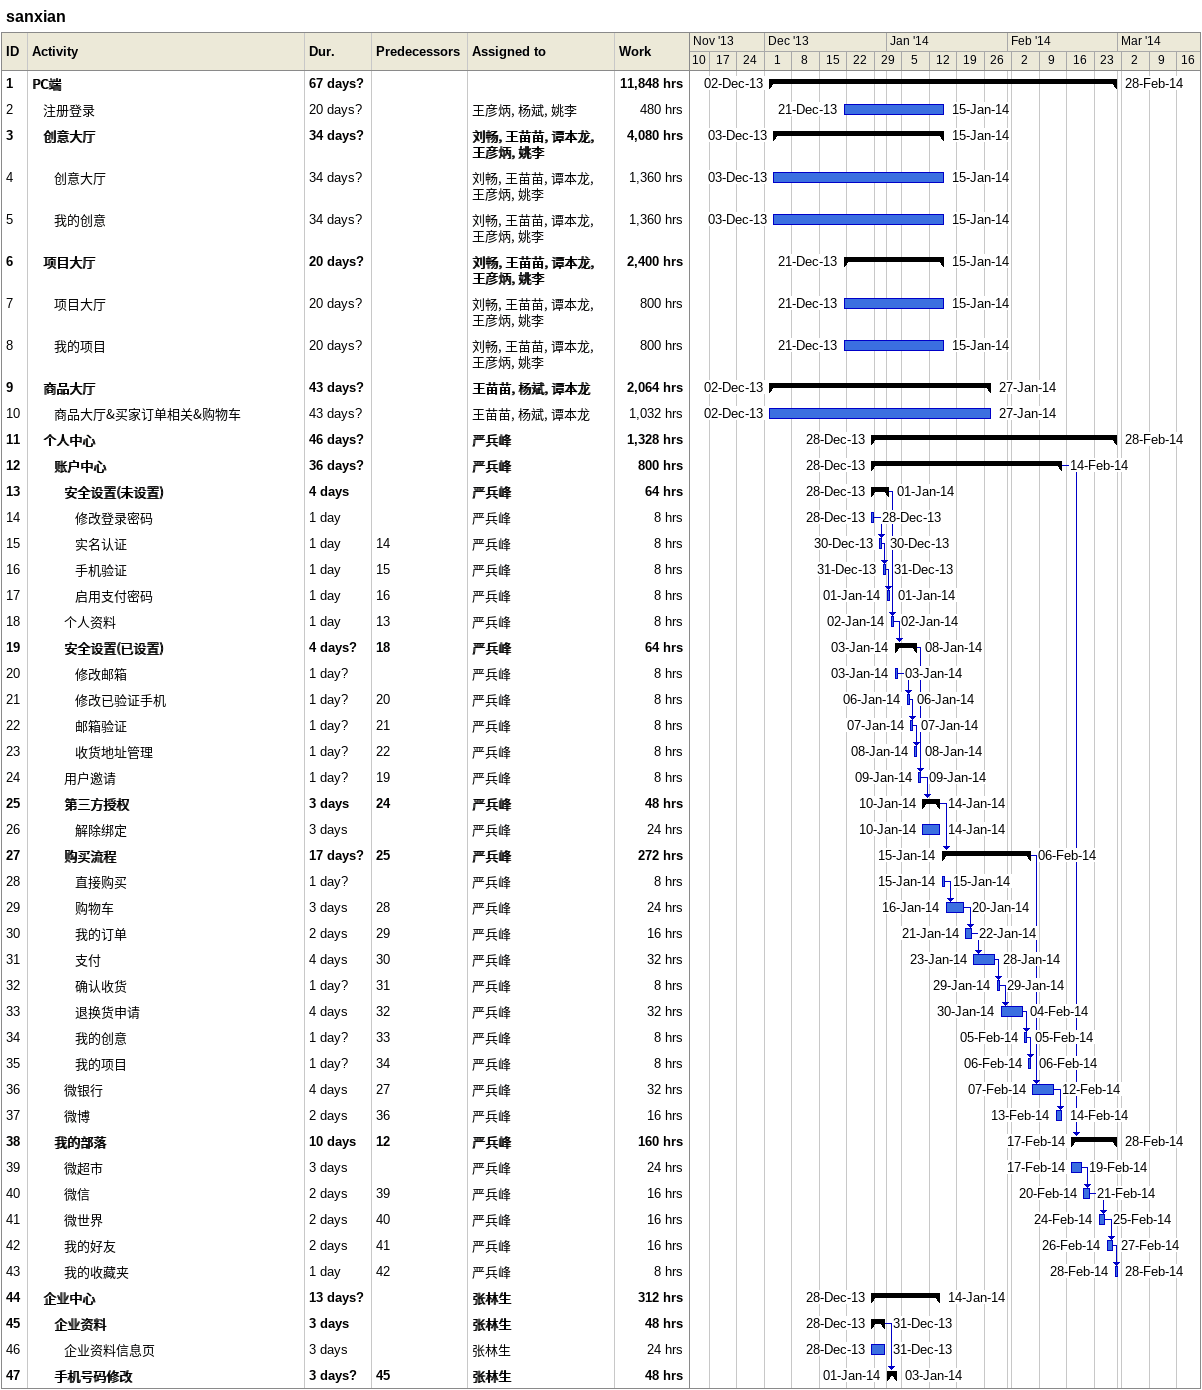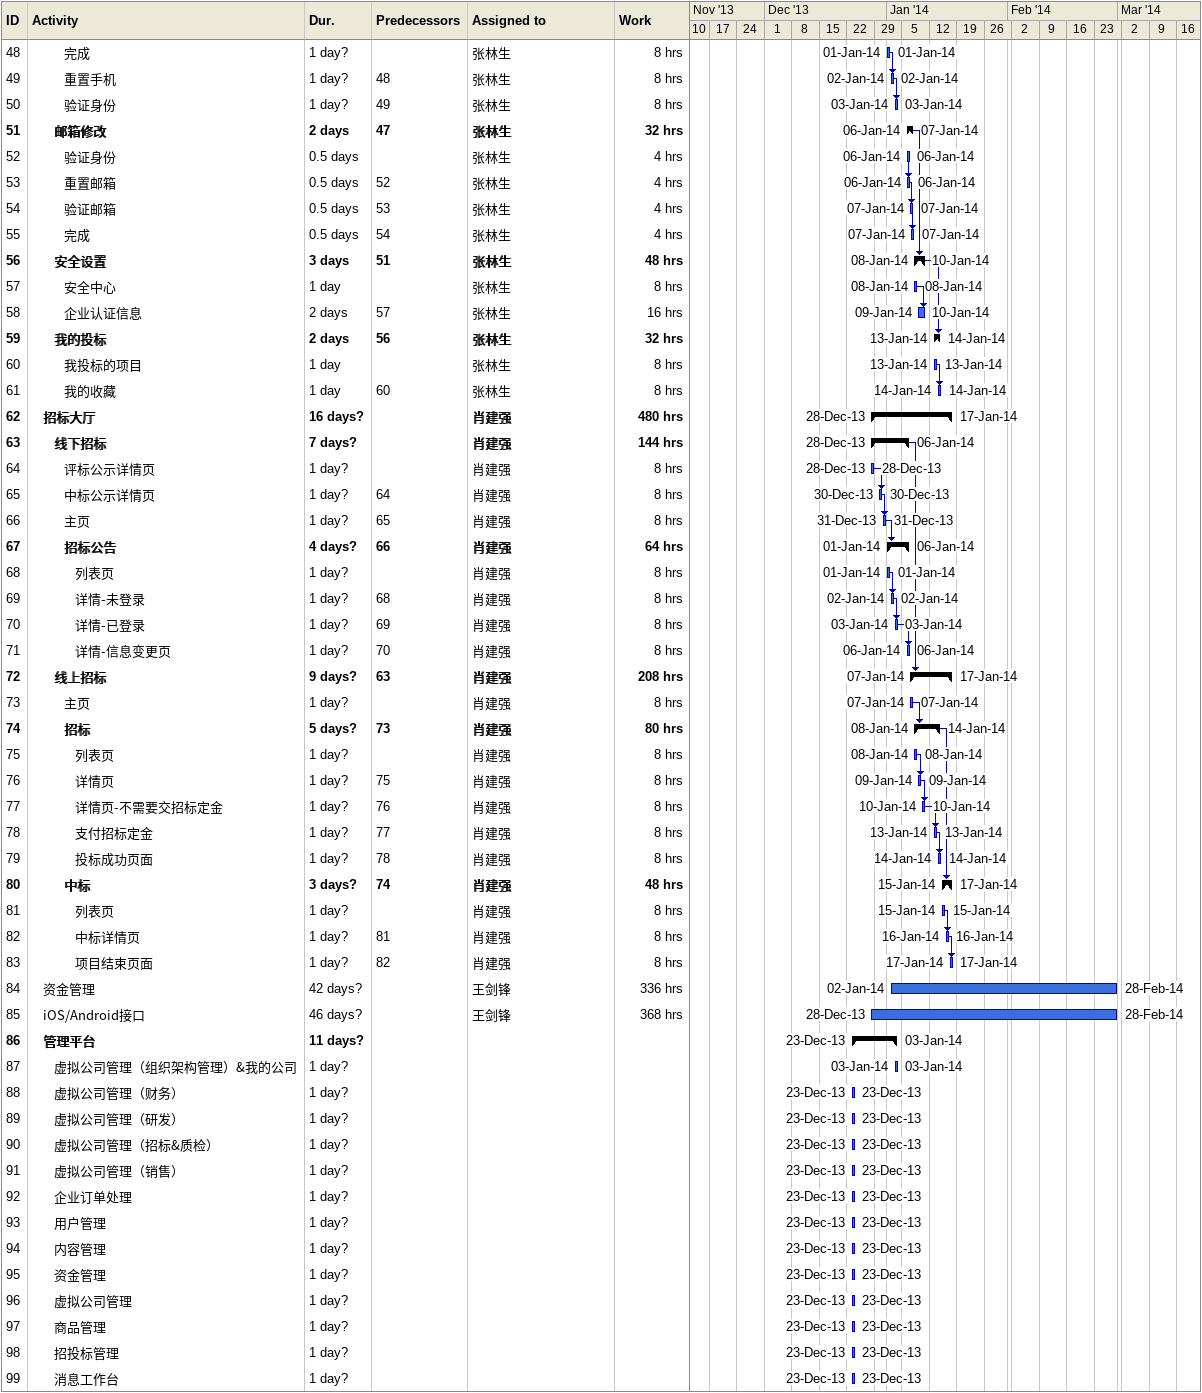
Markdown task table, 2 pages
sanxian

| ID | Level | Task | Duration | Start | Finish | Predecessors | Resources | Work (h) |
|---|---|---|---|---|---|---|---|---|
| 1 | 1 | **PC端** | 67d? | 2013-12-02 | 2014-02-28 |  |  | 11848 |
| 2 | 2 | 注册登录 | 20d? | 2013-12-21 | 2014-01-15 |  | 王彦炳, 杨斌, 姚李 | 480 |
| 3 | 2 | **创意大厅** | 34d? | 2013-12-03 | 2014-01-15 |  | 刘畅, 王苗苗, 谭本龙, 王彦炳, 姚李 | 4080 |
| 4 | 3 | 创意大厅 | 34d? | 2013-12-03 | 2014-01-15 |  | 刘畅, 王苗苗, 谭本龙, 王彦炳, 姚李 | 1360 |
| 5 | 3 | 我的创意 | 34d? | 2013-12-03 | 2014-01-15 |  | 刘畅, 王苗苗, 谭本龙, 王彦炳, 姚李 | 1360 |
| 6 | 2 | **项目大厅** | 20d? | 2013-12-21 | 2014-01-15 |  | 刘畅, 王苗苗, 谭本龙, 王彦炳, 姚李 | 2400 |
| 7 | 3 | 项目大厅 | 20d? | 2013-12-21 | 2014-01-15 |  | 刘畅, 王苗苗, 谭本龙, 王彦炳, 姚李 | 800 |
| 8 | 3 | 我的项目 | 20d? | 2013-12-21 | 2014-01-15 |  | 刘畅, 王苗苗, 谭本龙, 王彦炳, 姚李 | 800 |
| 9 | 2 | **商品大厅** | 43d? | 2013-12-02 | 2014-01-27 |  | 王苗苗, 杨斌, 谭本龙 | 2064 |
| 10 | 3 | 商品大厅&买家订单相关&购物车 | 43d? | 2013-12-02 | 2014-01-27 |  | 王苗苗, 杨斌, 谭本龙 | 1032 |
| 11 | 2 | **个人中心** | 46d? | 2013-12-28 | 2014-02-28 |  | 严兵峰 | 1328 |
| 12 | 3 | **账户中心** | 36d? | 2013-12-28 | 2014-02-14 |  | 严兵峰 | 800 |
| 13 | 4 | **安全设置(未设置)** | 4d | 2013-12-28 | 2014-01-01 |  | 严兵峰 | 64 |
| 14 | 5 | 修改登录密码 | 1d | 2013-12-28 | 2013-12-28 |  | 严兵峰 | 8 |
| 15 | 5 | 实名认证 | 1d | 2013-12-30 | 2013-12-30 | 14 | 严兵峰 | 8 |
| 16 | 5 | 手机验证 | 1d | 2013-12-31 | 2013-12-31 | 15 | 严兵峰 | 8 |
| 17 | 5 | 启用支付密码 | 1d | 2014-01-01 | 2014-01-01 | 16 | 严兵峰 | 8 |
| 18 | 4 | 个人资料 | 1d | 2014-01-02 | 2014-01-02 | 13 | 严兵峰 | 8 |
| 19 | 4 | **安全设置(已设置)** | 4d? | 2014-01-03 | 2014-01-08 | 18 | 严兵峰 | 64 |
| 20 | 5 | 修改邮箱 | 1d? | 2014-01-03 | 2014-01-03 |  | 严兵峰 | 8 |
| 21 | 5 | 修改已验证手机 | 1d? | 2014-01-06 | 2014-01-06 | 20 | 严兵峰 | 8 |
| 22 | 5 | 邮箱验证 | 1d? | 2014-01-07 | 2014-01-07 | 21 | 严兵峰 | 8 |
| 23 | 5 | 收货地址管理 | 1d? | 2014-01-08 | 2014-01-08 | 22 | 严兵峰 | 8 |
| 24 | 4 | 用户邀请 | 1d? | 2014-01-09 | 2014-01-09 | 19 | 严兵峰 | 8 |
| 25 | 4 | **第三方授权** | 3d | 2014-01-10 | 2014-01-14 | 24 | 严兵峰 | 48 |
| 26 | 5 | 解除绑定 | 3d | 2014-01-10 | 2014-01-14 |  | 严兵峰 | 24 |
| 27 | 4 | **购买流程** | 17d? | 2014-01-15 | 2014-02-06 | 25 | 严兵峰 | 272 |
| 28 | 5 | 直接购买 | 1d? | 2014-01-15 | 2014-01-15 |  | 严兵峰 | 8 |
| 29 | 5 | 购物车 | 3d | 2014-01-16 | 2014-01-20 | 28 | 严兵峰 | 24 |
| 30 | 5 | 我的订单 | 2d | 2014-01-21 | 2014-01-22 | 29 | 严兵峰 | 16 |
| 31 | 5 | 支付 | 4d | 2014-01-23 | 2014-01-28 | 30 | 严兵峰 | 32 |
| 32 | 5 | 确认收货 | 1d? | 2014-01-29 | 2014-01-29 | 31 | 严兵峰 | 8 |
| 33 | 5 | 退换货申请 | 4d | 2014-01-30 | 2014-02-04 | 32 | 严兵峰 | 32 |
| 34 | 5 | 我的创意 | 1d? | 2014-02-05 | 2014-02-05 | 33 | 严兵峰 | 8 |
| 35 | 5 | 我的项目 | 1d? | 2014-02-06 | 2014-02-06 | 34 | 严兵峰 | 8 |
| 36 | 4 | 微银行 | 4d | 2014-02-07 | 2014-02-12 | 27 | 严兵峰 | 32 |
| 37 | 4 | 微博 | 2d | 2014-02-13 | 2014-02-14 | 36 | 严兵峰 | 16 |
| 38 | 3 | **我的部落** | 10d | 2014-02-17 | 2014-02-28 | 12 | 严兵峰 | 160 |
| 39 | 4 | 微超市 | 3d | 2014-02-17 | 2014-02-19 |  | 严兵峰 | 24 |
| 40 | 4 | 微信 | 2d | 2014-02-20 | 2014-02-21 | 39 | 严兵峰 | 16 |
| 41 | 4 | 微世界 | 2d | 2014-02-24 | 2014-02-25 | 40 | 严兵峰 | 16 |
| 42 | 4 | 我的好友 | 2d | 2014-02-26 | 2014-02-27 | 41 | 严兵峰 | 16 |
| 43 | 4 | 我的收藏夹 | 1d | 2014-02-28 | 2014-02-28 | 42 | 严兵峰 | 8 |
| 44 | 2 | **企业中心** | 13d? | 2013-12-28 | 2014-01-14 |  | 张林生 | 312 |
| 45 | 3 | **企业资料** | 3d | 2013-12-28 | 2013-12-31 |  | 张林生 | 48 |
| 46 | 4 | 企业资料信息页 | 3d | 2013-12-28 | 2013-12-31 |  | 张林生 | 24 |
| 47 | 3 | **手机号码修改** | 3d? | 2014-01-01 | 2014-01-03 | 45 | 张林生 | 48 |
| 48 | 4 | 完成 | 1d? | 2014-01-01 | 2014-01-01 |  | 张林生 | 8 |
| 49 | 4 | 重置手机 | 1d? | 2014-01-02 | 2014-01-02 | 48 | 张林生 | 8 |
| 50 | 4 | 验证身份 | 1d? | 2014-01-03 | 2014-01-03 | 49 | 张林生 | 8 |
| 51 | 3 | **邮箱修改** | 2d | 2014-01-06 | 2014-01-07 | 47 | 张林生 | 32 |
| 52 | 4 | 验证身份 | 0.5d | 2014-01-06 | 2014-01-06 |  | 张林生 | 4 |
| 53 | 4 | 重置邮箱 | 0.5d | 2014-01-06 | 2014-01-06 | 52 | 张林生 | 4 |
| 54 | 4 | 验证邮箱 | 0.5d | 2014-01-07 | 2014-01-07 | 53 | 张林生 | 4 |
| 55 | 4 | 完成 | 0.5d | 2014-01-07 | 2014-01-07 | 54 | 张林生 | 4 |
| 56 | 3 | **安全设置** | 3d | 2014-01-08 | 2014-01-10 | 51 | 张林生 | 48 |
| 57 | 4 | 安全中心 | 1d | 2014-01-08 | 2014-01-08 |  | 张林生 | 8 |
| 58 | 4 | 企业认证信息 | 2d | 2014-01-09 | 2014-01-10 | 57 | 张林生 | 16 |
| 59 | 3 | **我的投标** | 2d | 2014-01-13 | 2014-01-14 | 56 | 张林生 | 32 |
| 60 | 4 | 我投标的项目 | 1d | 2014-01-13 | 2014-01-13 |  | 张林生 | 8 |
| 61 | 4 | 我的收藏 | 1d | 2014-01-14 | 2014-01-14 | 60 | 张林生 | 8 |
| 62 | 2 | **招标大厅** | 16d? | 2013-12-28 | 2014-01-17 |  | 肖建强 | 480 |
| 63 | 3 | **线下招标** | 7d? | 2013-12-28 | 2014-01-06 |  | 肖建强 | 144 |
| 64 | 4 | 评标公示详情页 | 1d? | 2013-12-28 | 2013-12-28 |  | 肖建强 | 8 |
| 65 | 4 | 中标公示详情页 | 1d? | 2013-12-30 | 2013-12-30 | 64 | 肖建强 | 8 |
| 66 | 4 | 主页 | 1d? | 2013-12-31 | 2013-12-31 | 65 | 肖建强 | 8 |
| 67 | 4 | **招标公告** | 4d? | 2014-01-01 | 2014-01-06 | 66 | 肖建强 | 64 |
| 68 | 5 | 列表页 | 1d? | 2014-01-01 | 2014-01-01 |  | 肖建强 | 8 |
| 69 | 5 | 详情-未登录 | 1d? | 2014-01-02 | 2014-01-02 | 68 | 肖建强 | 8 |
| 70 | 5 | 详情-已登录 | 1d? | 2014-01-03 | 2014-01-03 | 69 | 肖建强 | 8 |
| 71 | 5 | 详情-信息变更页 | 1d? | 2014-01-06 | 2014-01-06 | 70 | 肖建强 | 8 |
| 72 | 3 | **线上招标** | 9d? | 2014-01-07 | 2014-01-17 | 63 | 肖建强 | 208 |
| 73 | 4 | 主页 | 1d? | 2014-01-07 | 2014-01-07 |  | 肖建强 | 8 |
| 74 | 4 | **招标** | 5d? | 2014-01-08 | 2014-01-14 | 73 | 肖建强 | 80 |
| 75 | 5 | 列表页 | 1d? | 2014-01-08 | 2014-01-08 |  | 肖建强 | 8 |
| 76 | 5 | 详情页 | 1d? | 2014-01-09 | 2014-01-09 | 75 | 肖建强 | 8 |
| 77 | 5 | 详情页-不需要交招标定金 | 1d? | 2014-01-10 | 2014-01-10 | 76 | 肖建强 | 8 |
| 78 | 5 | 支付招标定金 | 1d? | 2014-01-13 | 2014-01-13 | 77 | 肖建强 | 8 |
| 79 | 5 | 投标成功页面 | 1d? | 2014-01-14 | 2014-01-14 | 78 | 肖建强 | 8 |
| 80 | 4 | **中标** | 3d? | 2014-01-15 | 2014-01-17 | 74 | 肖建强 | 48 |
| 81 | 5 | 列表页 | 1d? | 2014-01-15 | 2014-01-15 |  | 肖建强 | 8 |
| 82 | 5 | 中标详情页 | 1d? | 2014-01-16 | 2014-01-16 | 81 | 肖建强 | 8 |
| 83 | 5 | 项目结束页面 | 1d? | 2014-01-17 | 2014-01-17 | 82 | 肖建强 | 8 |
| 84 | 2 | 资金管理 | 42d? | 2014-01-02 | 2014-02-28 |  | 王剑锋 | 336 |
| 85 | 2 | iOS/Android接口 | 46d? | 2013-12-28 | 2014-02-28 |  | 王剑锋 | 368 |
| 86 | 2 | **管理平台** | 11d? | 2013-12-23 | 2014-01-03 |  |  |  |
| 87 | 3 | 虚拟公司管理（组织架构管理）&我的公司 | 1d? | 2014-01-03 | 2014-01-03 |  |  |  |
| 88 | 3 | 虚拟公司管理（财务） | 1d? | 2013-12-23 | 2013-12-23 |  |  |  |
| 89 | 3 | 虚拟公司管理（研发） | 1d? | 2013-12-23 | 2013-12-23 |  |  |  |
| 90 | 3 | 虚拟公司管理（招标&质检） | 1d? | 2013-12-23 | 2013-12-23 |  |  |  |
| 91 | 3 | 虚拟公司管理（销售） | 1d? | 2013-12-23 | 2013-12-23 |  |  |  |
| 92 | 3 | 企业订单处理 | 1d? | 2013-12-23 | 2013-12-23 |  |  |  |
| 93 | 3 | 用户管理 | 1d? | 2013-12-23 | 2013-12-23 |  |  |  |
| 94 | 3 | 内容管理 | 1d? | 2013-12-23 | 2013-12-23 |  |  |  |
| 95 | 3 | 资金管理 | 1d? | 2013-12-23 | 2013-12-23 |  |  |  |
| 96 | 3 | 虚拟公司管理 | 1d? | 2013-12-23 | 2013-12-23 |  |  |  |
| 97 | 3 | 商品管理 | 1d? | 2013-12-23 | 2013-12-23 |  |  |  |
| 98 | 3 | 招投标管理 | 1d? | 2013-12-23 | 2013-12-23 |  |  |  |
| 99 | 3 | 消息工作台 | 1d? | 2013-12-23 | 2013-12-23 |  |  |  |
